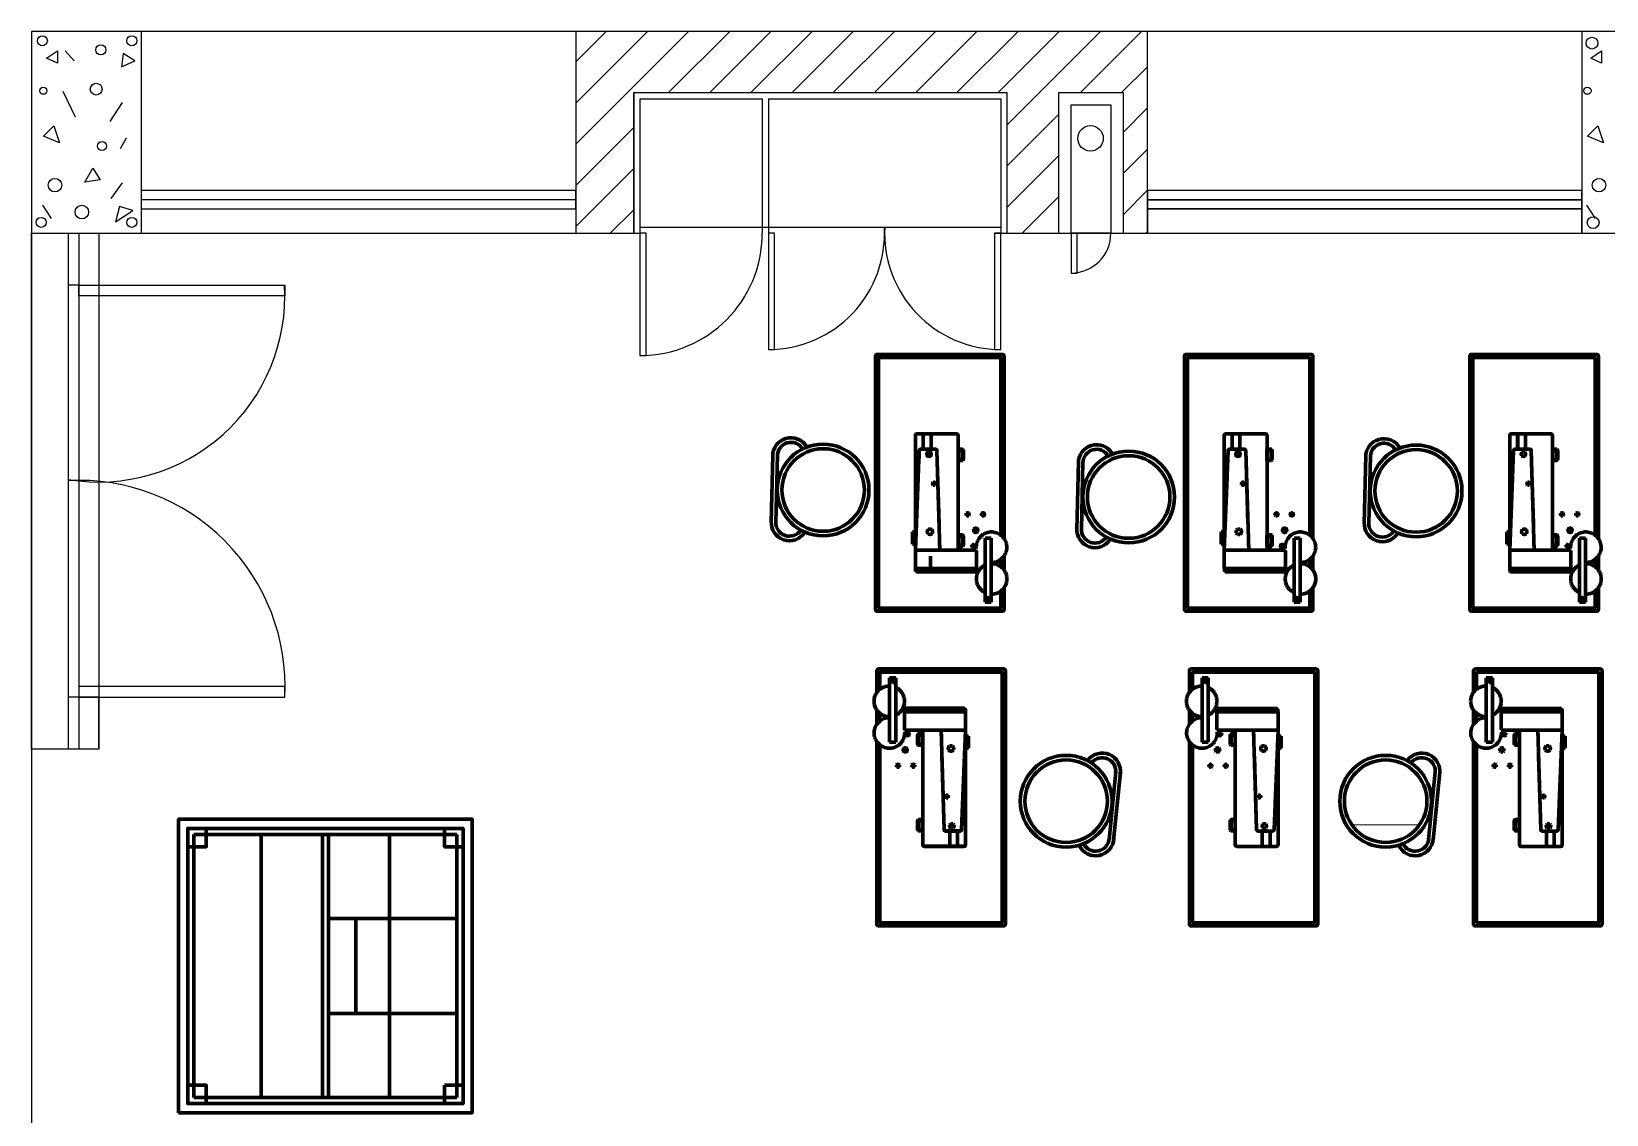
# Model space of a CAD drawing. Header units: inches. Extents: x 548 to 1330, y 676 to 1006.
# Drawn here: x 548.2 to 805.8, y 828.8 to 1005.9 of the extents above; entities that cross this region are included whole.
import ezdxf

# ---------------------------------------------------------------- set-up
doc = ezdxf.new("R2010")
doc.units = ezdxf.units.IN
doc.linetypes.add('ACAD_ISO02W100', pattern=[15, 12, -3])
doc.linetypes.add('DASHED2', pattern=[0.375, 0.25, -0.125])
for name, color, linetype in [('chair', 10, 'Continuous'), ('front table', 41, 'Continuous'), ('machines', 21, 'Continuous'), ('main wall', 40, 'Continuous'), ('window', 99, 'Continuous')]:
    doc.layers.add(name, color=color, linetype=linetype)

# ---------------------------------------------------------------- blocks, each defined once
blk = doc.blocks.new('pattern table')
at = {"layer": 'front table', "linetype": 'DASHED2', "lineweight": 100}
for p, q in [((45.5, -2.5), (2.5, -2.5)), ((2.5, -2.5), (2.5, -45.5)), ((13.5, -2.5), (13.5, -45.5)), ((23.5, -2.5), (23.5, -45.5)), ((24.5, -2.5), (24.5, -45.5)), ((34.5, -45.5), (34.5, -2.5)), ((45.5, -45.5), (45.5, -2.5)), ((45.5, -16.25), (24.5, -16.25)), ((29, -16.25), (29, -31.75)), ((45.5, -31.75), (24.5, -31.75)), ((2.5, -45.5), (45.5, -45.5))]:
    blk.add_line(p, q, dxfattribs=at)
at = {"layer": 'front table', "linetype": 'ACAD_ISO02W100', "lineweight": 100}
blk.add_lwpolyline([(0, -48), (48, -48), (48, 0), (0, 0)], close=True, dxfattribs=at)
at = {"layer": 'front table', "linetype": 'DASHED2', "lineweight": 100}
for points in [[(1.5, -46.5), (46.5, -46.5), (46.5, -1.5), (1.5, -1.5)], [(1.5, -1.5), (4.5, -1.5), (4.5, -4.5), (1.5, -4.5)], [(43.5, -1.5), (46.5, -1.5), (46.5, -4.5), (43.5, -4.5)], [(1.5, -43.5), (4.5, -43.5), (4.5, -46.5), (1.5, -46.5)], [(43.5, -43.5), (46.5, -43.5), (46.5, -46.5), (43.5, -46.5)]]:
    blk.add_lwpolyline(points, close=True, dxfattribs=at)
blk = doc.blocks.new('snls')
at = {"layer": 'machines', "linetype": 'ACAD_ISO02W100', "lineweight": 100}
for p, q in [((6.57, 29.7), (6.57, 31.08)), ((6.82, 31.33), (7.44, 31.33)), ((7.02, 31.13), (7.44, 31.13)), ((7.44, 31.33), (7.44, 29.45)), ((6.77, 29.9), (6.77, 30.88)), ((7.44, 29.45), (6.82, 29.45)), ((7.44, 29.65), (7.02, 29.65)), ((6.57, 15.68), (6.57, 17.06)), ((6.77, 15.88), (6.77, 16.86)), ((6.82, 17.31), (7.44, 17.31)), ((7.02, 17.11), (7.44, 17.11)), ((7.44, 15.63), (7.02, 15.63)), ((7.44, 17.31), (7.44, 15.43)), ((14.03, 16.57), (13.81, 16.57)), ((13.81, 16.32), (14.03, 16.35)), ((14.03, 16.57), (14.03, 16.35)), ((7.44, 15.43), (6.82, 15.43)), ((11.85, 12.92), (11.85, 15.43)), ((13.13, 12.93), (13.13, 15.43))]:
    blk.add_line(p, q, dxfattribs=at)
for points in [[(-0.07, 30.03), (-0.07, 0.18, 0.414214), (0.18, -0.07), (20.68, -0.07, 0.414214), (20.93, 0.18), (20.93, 41.68, 0.414214), (20.68, 41.93), (0.18, 41.93, 0.414214), (-0.07, 41.68), (-0.07, 38.12)], [(0.43, 29.5), (0.43, 0.68, 0.414214), (0.68, 0.43), (20.18, 0.43, 0.414214), (20.43, 0.68), (20.43, 41.18, 0.414214), (20.18, 41.43), (0.68, 41.43, 0.414214), (0.43, 41.18), (0.43, 38.63)]]:
    blk.add_lwpolyline(points, format="xyb", dxfattribs=at)
for points in [[(3.01, 40.47), (3.01, 29.97), (2.01, 29.97), (2.01, 40.47)], [(3.01, 40.47), (3.01, 29.97), (2.01, 29.97), (2.01, 40.47)], [(14.43, 28.97), (14.43, 30.96), (14.91, 30.96), (14.91, 28.97)], [(14.43, 29.6), (14.43, 30.81), (14.88, 30.81), (14.88, 29.6)]]:
    blk.add_lwpolyline(points, close=True, dxfattribs=at)
for points in [[(-0.07, 35.17), (-0.07, 32.91)], [(0.43, 34.66), (0.43, 33.43)]]:
    blk.add_lwpolyline(points, dxfattribs=at)
for points in [[(4.43, 34.93), (4.43, 35.24, -0.414214), (4.68, 35.49), (14.15, 35.49, -0.414214), (14.4, 35.24), (14.4, 34.93)], [(14.43, 31.93), (14.43, 34.93), (4.43, 34.93), (4.43, 32.18, 0.414214), (4.68, 31.93)], [(14.43, 31.93), (14.43, 13.18, -0.414214), (14.18, 12.93), (7.68, 12.93, -0.414214), (7.43, 13.18), (7.43, 31.93)], [(14.43, 31.93), (13.78, 15.67, -0.402601), (13.53, 15.43), (11.17, 15.43, -0.405445), (10.92, 15.67), (10.43, 31.93)]]:
    blk.add_lwpolyline(points, format="xyb", close=True, dxfattribs=at)
for centre, radius in [((2.59, 39.97), 0.264), ((2.59, 39.97), 0.264), ((4.96, 31.27), 0.248), ((4.55, 28.7), 0.343), ((12.04, 28.93), 0.444), ((3.37, 26.09), 0.248), ((5.88, 26.09), 0.248), ((11.37, 21.07), 0.236), ((12.18, 16.24), 0.365)]:
    blk.add_circle(centre, radius, dxfattribs=at)
for centre, radius, start, end in [((1.95, 36.64), 2.5, 88.5457, 271.4543), ((1.95, 36.64), 2.5, 295.1747, 64.8253), ((1.97, 31.47), 2.5, 89.1324, 65.4718), ((6.82, 31.08), 0.25, 90, 180), ((7.02, 30.88), 0.25, 90, 180), ((6.82, 29.7), 0.25, 180, 270), ((7.02, 29.9), 0.25, 180, 270), ((6.82, 17.06), 0.25, 90, 180), ((6.82, 15.68), 0.25, 180, 270), ((7.02, 16.86), 0.25, 90, 180), ((7.02, 15.88), 0.25, 180, 270)]:
    blk.add_arc(centre, radius, start, end, dxfattribs=at)

msp = doc.modelspace()

# ---------------------------------------------------------------- hatches: boundary and pattern name
h = msp.add_hatch()
h.set_pattern_fill('ANSI31', color=256, scale=1.5)
h.paths.add_polyline_path([(730.74, 1005.91), (637.24, 1005.91), (637.24, 972.91), (646.74, 972.91), (646.74, 995.91), (707.74, 995.91), (707.74, 972.91), (716.24, 972.91), (716.24, 995.91), (726.74, 995.91), (726.74, 972.91), (730.74, 972.91)])
h.paths.add_polyline_path([(923.24, 995.91), (977.24, 995.91), (977.24, 972.91), (985.24, 972.91), (985.24, 1005.91), (902.74, 1005.91), (889.74, 1005.91), (889.74, 972.91), (923.24, 972.91)])
h.paths.add_polyline_path([(1237.74, 1005.91), (1144.24, 1005.91), (1144.24, 972.91), (1148.74, 972.91), (1148.74, 995.91), (1156.74, 995.91), (1156.74, 972.91), (1165.74, 972.91), (1165.74, 995.91), (1226.74, 995.91), (1226.74, 972.91), (1237.74, 972.91)])

# ---------------------------------------------------------------- linework, layer by layer
for p, q in [((566.24, 972.91), (566.24, 1005.91)), ((550.71, 1001.56), (552.47, 1002.73)), ((552.47, 1002.73), (552.47, 1000.76)), ((553.72, 1002.74), (555.19, 1001.09)), ((563.2, 1002.29), (562.98, 1000.16)), ((565.11, 1001.11), (563.2, 1002.29)), ((803.21, 1001.56), (804.97, 1002.73)), ((804.97, 1002.73), (804.97, 1000.76)), ((552.47, 1000.76), (550.71, 1001.56)), ((562.98, 1000.16), (565.11, 1001.11)), ((804.97, 1000.76), (803.21, 1001.56)), ((553.35, 996.15), (555.37, 991.94)), ((563.06, 994.32), (561.05, 991.21)), ((646.74, 972.91), (646.74, 995.91)), ((646.74, 995.91), (707.74, 995.91)), ((646.74, 995.91), (646.74, 972.91)), ((647.74, 994.91), (647.74, 972.91)), ((647.74, 994.91), (667.74, 994.91)), ((667.74, 994.91), (667.74, 972.91)), ((668.74, 994.91), (668.74, 972.91)), ((668.74, 994.91), (706.74, 994.91)), ((706.74, 994.91), (706.74, 972.91)), ((707.74, 995.91), (707.74, 972.91)), ((716.24, 972.91), (716.24, 995.91)), ((716.24, 995.91), (726.74, 995.91)), ((726.74, 995.91), (726.74, 972.91)), ((718.24, 972.91), (718.24, 993.91)), ((718.24, 993.91), (724.74, 993.91)), ((724.74, 993.91), (724.74, 972.91)), ((550.19, 988.82), (551.88, 990.5)), ((551.88, 990.5), (552.8, 987.73)), ((802.69, 988.82), (804.38, 990.5)), ((804.38, 990.5), (805.3, 987.73)), ((552.8, 987.73), (550.19, 988.82)), ((563.72, 988.48), (562.76, 986.71)), ((805.3, 987.73), (802.69, 988.82)), ((556.95, 981.27), (558.27, 983.55)), ((559.45, 981.64), (556.95, 981.27)), ((558.27, 983.55), (559.45, 981.64)), ((563.06, 981.14), (561.23, 978.58)), ((637.24, 976.91), (637.24, 979.91)), ((550.03, 977.53), (551.43, 975.32)), ((562.61, 977.31), (561.95, 974.81)), ((561.95, 974.81), (564.82, 976.64)), ((564.82, 976.64), (562.61, 977.31)), ((566.24, 972.91), (566.24, 976.91)), ((802.53, 977.53), (803.93, 975.32)), ((647.74, 973.91), (668.74, 973.91)), ((548.24, 972.91), (566.24, 972.91)), ((548.24, 888.54), (548.24, 972.91)), ((548.24, 972.91), (559.24, 972.91)), ((554.24, 972.91), (554.24, 888.54)), ((555.99, 972.91), (555.99, 888.54)), ((555.99, 972.91), (555.99, 964.41)), ((559.24, 972.91), (559.24, 888.54)), ((566.24, 972.91), (647.74, 972.91)), ((637.24, 972.91), (646.74, 972.91)), ((707.74, 972.91), (716.24, 972.91)), ((555.99, 964.41), (554.24, 964.41)), ((555.99, 964.41), (559.24, 964.41)), ((559.24, 964.41), (559.24, 888.54)), ((559.24, 964.41), (559.24, 930.73)), ((555.99, 897.04), (554.24, 897.04)), ((559.24, 897.04), (555.99, 897.04)), ((559.24, 888.54), (559.24, 897.04)), ((559.24, 888.54), (548.24, 888.54)), ((559.24, 888.54), (555.99, 888.54))]:
    msp.add_line(p, q)
at = {"lineweight": 0}
for p, q in [((730.74, 1005.91), (637.24, 1005.91)), ((637.24, 1005.91), (637.24, 972.91)), ((730.74, 972.91), (730.74, 1005.91)), ((726.74, 972.91), (730.74, 972.91))]:
    msp.add_line(p, q, dxfattribs=at)
at = {"color": 7, "lineweight": 0}
for p, q in [((646.74, 972.91), (646.74, 995.91)), ((646.74, 995.91), (707.74, 995.91)), ((707.74, 995.91), (707.74, 972.91)), ((716.24, 972.91), (716.24, 995.91)), ((716.24, 995.91), (726.74, 995.91)), ((726.74, 995.91), (726.74, 972.91)), ((637.24, 972.91), (646.74, 972.91)), ((707.74, 972.91), (716.24, 972.91))]:
    msp.add_line(p, q, dxfattribs=at)
at = {"color": 11, "lineweight": 0}
msp.add_line((764.13, 876.2), (775.23, 876.2), dxfattribs=at)
for points in [[(705.74, 972.91), (730.74, 972.91), (730.74, 1005.91), (637.24, 1005.91), (637.24, 972.91)], [(668.74, 973.91), (706.74, 973.91)]]:
    msp.add_lwpolyline(points)
for points in [[(801.74, 972.91), (818.74, 972.91), (818.74, 1005.91), (801.74, 1005.91)], [(730.74, 972.91), (801.74, 972.91), (801.74, 976.91), (730.74, 976.91)], [(647.74, 972.91), (647.74, 952.91), (648.74, 952.91), (648.74, 972.91)], [(668.74, 972.91), (668.74, 953.91), (669.74, 953.91), (669.74, 972.91)], [(706.74, 953.91), (706.74, 972.91), (705.74, 972.91), (705.74, 953.91)], [(718.24, 972.91), (724.74, 972.91), (724.74, 972.91), (718.24, 972.91)], [(718.24, 972.91), (718.24, 966.41), (719.24, 966.41), (719.24, 972.91)], [(555.99, 962.66), (555.99, 964.41), (589.67, 964.41), (589.67, 962.66)], [(555.99, 898.79), (555.99, 897.04), (589.68, 897.04), (589.68, 898.79)]]:
    msp.add_lwpolyline(points, close=True)
for centre, radius in [((550.01, 1004.4), 0.819), ((564.64, 1004.4), 0.819), ((803.42, 1004.01), 0.964), ((559.58, 1002.92), 0.819), ((550.17, 996.23), 0.59), ((558.82, 996.49), 0.964), ((802.67, 996.23), 0.59), ((721.42, 988.44), 2.08), ((559.77, 987.18), 0.732), ((552.07, 980.78), 1.11), ((804.57, 980.78), 1.11), ((556.47, 976.38), 1.11), ((549.82, 974.7), 0.819), ((564.64, 974.7), 0.819), ((803.61, 974.66), 0.964)]:
    msp.add_circle(centre, radius)
for centre, radius, start, end in [((668.74, 972.91), 19, 270, 3.017), ((706.74, 972.91), 19, 176.983, 270), ((647.74, 972.91), 20, 270, 0), ((718.24, 972.91), 6.5, 270, 0), ((559.24, 962.66), 30.43, 260.5429, 3.2968), ((555.99, 898.79), 33.72, 357.0254, 92.9746)]:
    msp.add_arc(centre, radius, start, end)
at = {"color": 10, "lineweight": 0}
for centre, start, end in [((677.69, 930.93), 0, 180), ((774.66, 930.78), 0, 180), ((727.66, 929.79), 0, 180), ((677.69, 930.93), 180, 0), ((727.66, 929.79), 180, 0), ((774.66, 930.78), 180, 0), ((717.43, 880.04), 0, 180), ((769.68, 880.04), 0, 180), ((717.43, 880.04), 180, 0), ((769.68, 880.04), 180, 214.7102), ((769.68, 880.04), 325.2898, 0)]:
    msp.add_arc(centre, 6.75, start, end, dxfattribs=at)
at = {"layer": 'chair', "lineweight": 100}
for p, q in [((669.21, 925.54), (669.47, 936.7)), ((669.96, 925.54), (670.22, 936.67)), ((719.18, 924.41), (719.43, 935.57)), ((719.93, 924.41), (720.18, 935.53)), ((766.18, 925.39), (766.44, 936.55)), ((766.93, 925.39), (767.18, 936.52)), ((725.55, 884.82), (724.44, 873.75)), ((726.3, 884.77), (725.19, 873.66)), ((777.8, 884.82), (776.7, 873.75)), ((778.55, 884.77), (777.44, 873.66))]:
    msp.add_line(p, q, dxfattribs=at)
for centre, radius in [((677.69, 930.93), 7.5), ((677.69, 930.93), 6.75), ((774.66, 930.78), 7.5), ((774.66, 930.78), 6.75), ((727.66, 929.79), 7.5), ((727.66, 929.79), 6.75), ((717.43, 880.04), 7.5), ((717.43, 880.04), 6.75), ((769.68, 880.04), 7.5), ((769.68, 880.04), 6.75)]:
    msp.add_circle(centre, radius, dxfattribs=at)
for centre, radius, start, end in [((672.43, 936.51), 2.97, 30.6651, 181.4564), ((672.43, 936.51), 2.22, 30.6651, 181.4564), ((722.4, 935.37), 2.97, 30.6651, 181.4564), ((722.4, 935.37), 2.22, 30.6651, 181.4564), ((769.4, 936.36), 2.97, 30.6651, 181.4564), ((769.4, 936.36), 2.22, 30.6651, 181.4564), ((672.18, 925.6), 2.97, 175.9103, 326.7016), ((672.18, 925.6), 2.22, 175.9103, 326.7016), ((722.15, 924.46), 2.97, 175.9103, 326.7016), ((769.15, 925.45), 2.97, 175.9103, 326.7016), ((769.15, 925.45), 2.22, 175.9103, 326.7016), ((722.15, 924.46), 2.22, 175.9103, 326.7016), ((723.33, 884.94), 2.97, 351.5308, 142.3221), ((723.33, 884.94), 2.22, 351.5308, 142.3221), ((775.58, 884.94), 2.97, 351.5308, 142.3221), ((775.58, 884.94), 2.22, 351.5308, 142.3221), ((722.25, 874.08), 2.97, 206.2857, 357.077), ((722.25, 874.08), 2.22, 206.2857, 357.077), ((774.5, 874.08), 2.97, 206.2857, 357.077), ((774.5, 874.08), 2.22, 206.2857, 357.077)]:
    msp.add_arc(centre, radius, start, end, dxfattribs=at)
at = {"layer": 'front table', "lineweight": 100}
for p, q in [((617.8, 874.59), (574.8, 874.59)), ((574.8, 874.59), (574.8, 831.59)), ((585.8, 874.59), (585.8, 831.59)), ((595.8, 874.59), (595.8, 831.59)), ((596.8, 874.59), (596.8, 831.59)), ((606.8, 831.59), (606.8, 874.59)), ((617.8, 831.59), (617.8, 874.59)), ((617.8, 860.84), (596.8, 860.84)), ((601.3, 860.84), (601.3, 845.34)), ((617.8, 845.34), (596.8, 845.34)), ((574.8, 831.59), (617.8, 831.59))]:
    msp.add_line(p, q, dxfattribs=at)
at = {"layer": 'front table', "linetype": 'DASHED2', "lineweight": 100}
for p, q in [((617.8, 874.59), (574.8, 874.59)), ((574.8, 874.59), (574.8, 831.59)), ((585.8, 874.59), (585.8, 831.59)), ((595.8, 874.59), (595.8, 831.59)), ((596.8, 874.59), (596.8, 831.59)), ((606.8, 831.59), (606.8, 874.59)), ((617.8, 831.59), (617.8, 874.59)), ((617.8, 860.84), (596.8, 860.84)), ((601.3, 860.84), (601.3, 845.34)), ((617.8, 845.34), (596.8, 845.34)), ((574.8, 831.59), (617.8, 831.59))]:
    msp.add_line(p, q, dxfattribs=at)
at = {"layer": 'front table', "lineweight": 100}
for points in [[(572.3, 829.09), (620.3, 829.09), (620.3, 877.09), (572.3, 877.09)], [(573.8, 830.59), (618.8, 830.59), (618.8, 875.59), (573.8, 875.59)], [(573.8, 875.59), (576.8, 875.59), (576.8, 872.59), (573.8, 872.59)], [(615.8, 875.59), (618.8, 875.59), (618.8, 872.59), (615.8, 872.59)], [(573.8, 833.59), (576.8, 833.59), (576.8, 830.59), (573.8, 830.59)], [(615.8, 833.59), (618.8, 833.59), (618.8, 830.59), (615.8, 830.59)]]:
    msp.add_lwpolyline(points, close=True, dxfattribs=at)
at = {"layer": 'front table', "linetype": 'ACAD_ISO02W100', "lineweight": 100}
msp.add_lwpolyline([(572.3, 829.09), (620.3, 829.09), (620.3, 877.09), (572.3, 877.09)], close=True, dxfattribs=at)
at = {"layer": 'front table', "linetype": 'DASHED2', "lineweight": 100}
for points in [[(573.8, 830.59), (618.8, 830.59), (618.8, 875.59), (573.8, 875.59)], [(573.8, 875.59), (576.8, 875.59), (576.8, 872.59), (573.8, 872.59)], [(615.8, 875.59), (618.8, 875.59), (618.8, 872.59), (615.8, 872.59)], [(573.8, 833.59), (576.8, 833.59), (576.8, 830.59), (573.8, 830.59)], [(615.8, 833.59), (618.8, 833.59), (618.8, 830.59), (615.8, 830.59)]]:
    msp.add_lwpolyline(points, close=True, dxfattribs=at)
at = {"layer": 'machines', "linetype": 'ACAD_ISO02W100', "lineweight": 100}
for p, q in [((694.07, 940.11), (694.07, 937.61)), ((695.35, 940.12), (695.35, 937.61)), ((744.58, 940.11), (744.58, 937.61)), ((745.86, 940.12), (745.86, 937.61)), ((791.27, 940.11), (791.27, 937.61)), ((792.54, 940.12), (792.54, 937.61)), ((699.76, 937.61), (700.38, 937.61)), ((699.76, 935.73), (699.76, 937.61)), ((750.27, 937.61), (750.89, 937.61)), ((750.27, 935.73), (750.27, 937.61)), ((796.95, 937.61), (797.57, 937.61)), ((796.95, 935.73), (796.95, 937.61)), ((693.39, 936.73), (693.17, 936.69)), ((693.17, 936.47), (693.17, 936.69)), ((693.17, 936.47), (693.39, 936.47)), ((699.76, 937.41), (700.18, 937.41)), ((700.18, 935.93), (699.76, 935.93)), ((700.38, 935.73), (699.76, 935.73)), ((700.43, 937.16), (700.43, 936.18)), ((700.63, 937.36), (700.63, 935.98)), ((743.9, 936.73), (743.68, 936.69)), ((743.68, 936.47), (743.68, 936.69)), ((743.68, 936.47), (743.9, 936.47)), ((750.27, 937.41), (750.69, 937.41)), ((750.69, 935.93), (750.27, 935.93)), ((750.89, 935.73), (750.27, 935.73)), ((750.94, 937.16), (750.94, 936.18)), ((751.14, 937.36), (751.14, 935.98)), ((790.58, 936.73), (790.36, 936.69)), ((790.36, 936.47), (790.36, 936.69)), ((790.36, 936.47), (790.58, 936.47)), ((796.95, 937.41), (797.37, 937.41)), ((797.37, 935.93), (796.95, 935.93)), ((797.57, 935.73), (796.95, 935.73)), ((797.62, 937.16), (797.62, 936.18)), ((797.82, 937.36), (797.82, 935.98)), ((699.76, 923.6), (700.38, 923.6)), ((699.76, 921.71), (699.76, 923.6)), ((699.76, 923.4), (700.18, 923.4)), ((700.43, 923.15), (700.43, 922.16)), ((700.63, 923.35), (700.63, 921.96)), ((750.27, 923.6), (750.89, 923.6)), ((750.27, 921.71), (750.27, 923.6)), ((750.27, 923.4), (750.69, 923.4)), ((750.94, 923.15), (750.94, 922.16)), ((751.14, 923.35), (751.14, 921.96)), ((796.95, 923.6), (797.57, 923.6)), ((796.95, 921.71), (796.95, 923.6)), ((796.95, 923.4), (797.37, 923.4)), ((797.62, 923.15), (797.62, 922.16)), ((797.82, 923.35), (797.82, 921.96)), ((700.18, 921.91), (699.76, 921.91)), ((700.38, 921.71), (699.76, 921.71)), ((750.69, 921.91), (750.27, 921.91)), ((750.89, 921.71), (750.27, 921.71)), ((797.37, 921.91), (796.95, 921.91)), ((797.57, 921.71), (796.95, 921.71)), ((693.13, 889.43), (693.13, 890.81)), ((693.33, 889.63), (693.33, 890.61)), ((693.38, 891.06), (694, 891.06)), ((694, 889.18), (693.38, 889.18)), ((693.58, 890.86), (694, 890.86)), ((694, 889.38), (693.58, 889.38)), ((694, 891.06), (694, 889.18)), ((744.23, 889.43), (744.23, 890.81)), ((744.43, 889.63), (744.43, 890.61)), ((744.48, 891.06), (745.09, 891.06)), ((745.09, 889.18), (744.48, 889.18)), ((744.68, 890.86), (745.09, 890.86)), ((745.09, 889.38), (744.68, 889.38)), ((745.09, 891.06), (745.09, 889.18)), ((790.7, 889.43), (790.7, 890.81)), ((790.9, 889.63), (790.9, 890.61)), ((790.95, 891.06), (791.57, 891.06)), ((791.57, 889.18), (790.95, 889.18)), ((791.15, 890.86), (791.57, 890.86)), ((791.57, 889.38), (791.15, 889.38)), ((791.57, 891.06), (791.57, 889.18)), ((693.13, 875.42), (693.13, 876.8)), ((693.33, 875.62), (693.33, 876.6)), ((693.38, 877.05), (694, 877.05)), ((693.58, 876.85), (694, 876.85)), ((694, 877.05), (694, 875.17)), ((700.59, 876.31), (700.37, 876.31)), ((700.37, 876.05), (700.59, 876.08)), ((700.59, 876.31), (700.59, 876.08)), ((744.23, 875.42), (744.23, 876.8)), ((744.43, 875.62), (744.43, 876.6)), ((744.48, 877.05), (745.09, 877.05)), ((744.68, 876.85), (745.09, 876.85)), ((745.09, 877.05), (745.09, 875.17)), ((751.68, 876.31), (751.46, 876.31)), ((751.46, 876.05), (751.68, 876.08)), ((751.68, 876.31), (751.68, 876.08)), ((790.7, 875.42), (790.7, 876.8)), ((790.9, 875.62), (790.9, 876.6)), ((790.95, 877.05), (791.57, 877.05)), ((791.15, 876.85), (791.57, 876.85)), ((791.57, 877.05), (791.57, 875.17)), ((798.16, 876.31), (797.94, 876.31)), ((797.94, 876.05), (798.16, 876.08)), ((798.16, 876.31), (798.16, 876.08)), ((694, 875.17), (693.38, 875.17)), ((694, 875.37), (693.58, 875.37)), ((698.4, 872.65), (698.4, 875.16)), ((699.68, 872.66), (699.68, 875.16)), ((745.09, 875.17), (744.48, 875.17)), ((745.09, 875.37), (744.68, 875.37)), ((749.5, 872.65), (749.5, 875.16)), ((750.78, 872.66), (750.78, 875.16)), ((791.57, 875.17), (790.95, 875.17)), ((791.57, 875.37), (791.15, 875.37)), ((795.98, 872.65), (795.98, 875.16)), ((797.25, 872.66), (797.25, 875.16))]:
    msp.add_line(p, q, dxfattribs=at)
at = {"layer": 'machines', "lineweight": 100}
for p, q in [((758.33, 901.66), (737.83, 901.66)), ((804.81, 901.66), (784.31, 901.66)), ((737.58, 901.41), (737.58, 897.85)), ((758.58, 859.91), (758.58, 901.41)), ((784.06, 901.41), (784.06, 897.85)), ((784.56, 900.91), (784.56, 898.36)), ((804.31, 901.16), (784.81, 901.16)), ((804.56, 860.41), (804.56, 900.91)), ((805.06, 859.91), (805.06, 901.41)), ((737.58, 889.77), (737.58, 859.91)), ((784.06, 889.77), (784.06, 859.91)), ((784.56, 889.24), (784.56, 860.41)), ((737.83, 859.66), (758.33, 859.66)), ((784.31, 859.66), (804.81, 859.66)), ((784.81, 860.16), (804.31, 860.16))]:
    msp.add_line(p, q, dxfattribs=at)
for points in [[(707.27, 923.01), (707.27, 952.86, 0.414214), (707.02, 953.11), (686.52, 953.11, 0.414214), (686.27, 952.86), (686.27, 911.36, 0.414214), (686.52, 911.11), (707.02, 911.11, 0.414214), (707.27, 911.36), (707.27, 914.92)], [(757.78, 923.01), (757.78, 952.86, 0.414214), (757.53, 953.11), (737.03, 953.11, 0.414214), (736.78, 952.86), (736.78, 911.36, 0.414214), (737.03, 911.11), (757.53, 911.11, 0.414214), (757.78, 911.36), (757.78, 914.92)], [(804.46, 923.01), (804.46, 952.86, 0.414214), (804.21, 953.11), (783.71, 953.11, 0.414214), (783.46, 952.86), (783.46, 911.36, 0.414214), (783.71, 911.11), (804.21, 911.11, 0.414214), (804.46, 911.36), (804.46, 914.92)], [(706.77, 923.54), (706.77, 952.36, 0.414214), (706.52, 952.61), (687.02, 952.61, 0.414214), (686.77, 952.36), (686.77, 911.86, 0.414214), (687.02, 911.61), (706.52, 911.61, 0.414214), (706.77, 911.86), (706.77, 914.41)], [(757.28, 923.54), (757.28, 952.36, 0.414214), (757.03, 952.61), (737.53, 952.61, 0.414214), (737.28, 952.36), (737.28, 911.86, 0.414214), (737.53, 911.61), (757.03, 911.61, 0.414214), (757.28, 911.86), (757.28, 914.41)], [(803.96, 923.54), (803.96, 952.36, 0.414214), (803.71, 952.61), (784.21, 952.61, 0.414214), (783.96, 952.36), (783.96, 911.86, 0.414214), (784.21, 911.61), (803.71, 911.61, 0.414214), (803.96, 911.86), (803.96, 914.41)], [(686.49, 889.77), (686.49, 859.91, 0.414214), (686.74, 859.66), (707.24, 859.66, 0.414214), (707.49, 859.91), (707.49, 901.41, 0.414214), (707.24, 901.66), (686.74, 901.66, 0.414214), (686.49, 901.41), (686.49, 897.85)], [(686.99, 889.24), (686.99, 860.41, 0.414214), (687.24, 860.16), (706.74, 860.16, 0.414214), (706.99, 860.41), (706.99, 900.91, 0.414214), (706.74, 901.16), (687.24, 901.16, 0.414214), (686.99, 900.91), (686.99, 898.36)], [(738.08, 889.24), (738.08, 860.41, 0.414214), (738.33, 860.16), (757.83, 860.16, 0.414214), (758.08, 860.41), (758.08, 900.91, 0.414214), (757.83, 901.16), (738.33, 901.16, 0.414214), (738.08, 900.91), (738.08, 898.36)]]:
    msp.add_lwpolyline(points, format="xyb", dxfattribs=at)
at = {"layer": 'machines', "linetype": 'ACAD_ISO02W100', "lineweight": 100}
for points in [[(707.27, 923.01), (707.27, 952.86, 0.414214), (707.02, 953.11), (686.52, 953.11, 0.414214), (686.27, 952.86), (686.27, 911.36, 0.414214), (686.52, 911.11), (707.02, 911.11, 0.414214), (707.27, 911.36), (707.27, 914.92)], [(757.78, 923.01), (757.78, 952.86, 0.414214), (757.53, 953.11), (737.03, 953.11, 0.414214), (736.78, 952.86), (736.78, 911.36, 0.414214), (737.03, 911.11), (757.53, 911.11, 0.414214), (757.78, 911.36), (757.78, 914.92)], [(804.46, 923.01), (804.46, 952.86, 0.414214), (804.21, 953.11), (783.71, 953.11, 0.414214), (783.46, 952.86), (783.46, 911.36, 0.414214), (783.71, 911.11), (804.21, 911.11, 0.414214), (804.46, 911.36), (804.46, 914.92)], [(706.77, 923.54), (706.77, 952.36, 0.414214), (706.52, 952.61), (687.02, 952.61, 0.414214), (686.77, 952.36), (686.77, 911.86, 0.414214), (687.02, 911.61), (706.52, 911.61, 0.414214), (706.77, 911.86), (706.77, 914.41)], [(757.28, 923.54), (757.28, 952.36, 0.414214), (757.03, 952.61), (737.53, 952.61, 0.414214), (737.28, 952.36), (737.28, 911.86, 0.414214), (737.53, 911.61), (757.03, 911.61, 0.414214), (757.28, 911.86), (757.28, 914.41)], [(803.96, 923.54), (803.96, 952.36, 0.414214), (803.71, 952.61), (784.21, 952.61, 0.414214), (783.96, 952.36), (783.96, 911.86, 0.414214), (784.21, 911.61), (803.71, 911.61, 0.414214), (803.96, 911.86), (803.96, 914.41)], [(686.49, 889.77), (686.49, 859.91, 0.414214), (686.74, 859.66), (707.24, 859.66, 0.414214), (707.49, 859.91), (707.49, 901.41, 0.414214), (707.24, 901.66), (686.74, 901.66, 0.414214), (686.49, 901.41), (686.49, 897.85)], [(737.58, 889.77), (737.58, 859.91, 0.414214), (737.83, 859.66), (758.33, 859.66, 0.414214), (758.58, 859.91), (758.58, 901.41, 0.414214), (758.33, 901.66), (737.83, 901.66, 0.414214), (737.58, 901.41), (737.58, 897.85)], [(784.06, 889.77), (784.06, 859.91, 0.414214), (784.31, 859.66), (804.81, 859.66, 0.414214), (805.06, 859.91), (805.06, 901.41, 0.414214), (804.81, 901.66), (784.31, 901.66, 0.414214), (784.06, 901.41), (784.06, 897.85)], [(686.99, 889.24), (686.99, 860.41, 0.414214), (687.24, 860.16), (706.74, 860.16, 0.414214), (706.99, 860.41), (706.99, 900.91, 0.414214), (706.74, 901.16), (687.24, 901.16, 0.414214), (686.99, 900.91), (686.99, 898.36)], [(738.08, 889.24), (738.08, 860.41, 0.414214), (738.33, 860.16), (757.83, 860.16, 0.414214), (758.08, 860.41), (758.08, 900.91, 0.414214), (757.83, 901.16), (738.33, 901.16, 0.414214), (738.08, 900.91), (738.08, 898.36)], [(784.56, 889.24), (784.56, 860.41, 0.414214), (784.81, 860.16), (804.31, 860.16, 0.414214), (804.56, 860.41), (804.56, 900.91, 0.414214), (804.31, 901.16), (784.81, 901.16, 0.414214), (784.56, 900.91), (784.56, 898.36)]]:
    msp.add_lwpolyline(points, format="xyb", dxfattribs=at)
at = {"layer": 'machines', "lineweight": 100}
for points in [[(692.77, 921.11), (692.77, 939.86, -0.414214), (693.02, 940.11), (699.52, 940.11, -0.414214), (699.77, 939.86), (699.77, 921.11)], [(743.28, 921.11), (743.28, 939.86, -0.414214), (743.53, 940.11), (750.03, 940.11, -0.414214), (750.28, 939.86), (750.28, 921.11)], [(789.96, 921.11), (789.96, 939.86, -0.414214), (790.21, 940.11), (796.71, 940.11, -0.414214), (796.96, 939.86), (796.96, 921.11)], [(692.77, 921.11), (693.42, 937.37, -0.402601), (693.67, 937.61), (696.03, 937.61, -0.405445), (696.28, 937.37), (696.77, 921.11)], [(743.28, 921.11), (743.93, 937.37, -0.402601), (744.18, 937.61), (746.54, 937.61, -0.405445), (746.79, 937.37), (747.28, 921.11)], [(789.96, 921.11), (790.61, 937.37, -0.402601), (790.86, 937.61), (793.23, 937.61, -0.405445), (793.48, 937.37), (793.96, 921.11)], [(700.99, 891.66), (700.99, 872.91, -0.414214), (700.74, 872.66), (694.24, 872.66, -0.414214), (693.99, 872.91), (693.99, 891.66)], [(700.99, 891.66), (700.34, 875.4, -0.402601), (700.09, 875.16), (697.72, 875.16, -0.405445), (697.47, 875.4), (696.99, 891.66)], [(752.08, 891.66), (752.08, 872.91, -0.414214), (751.83, 872.66), (745.33, 872.66, -0.414214), (745.08, 872.91), (745.08, 891.66)], [(752.08, 891.66), (751.43, 875.4, -0.402601), (751.18, 875.16), (748.82, 875.16, -0.405445), (748.57, 875.4), (748.08, 891.66)], [(798.56, 891.66), (798.56, 872.91, -0.414214), (798.31, 872.66), (791.81, 872.66, -0.414214), (791.56, 872.91), (791.56, 891.66)], [(798.56, 891.66), (797.91, 875.4, -0.402601), (797.66, 875.16), (795.29, 875.16, -0.405445), (795.04, 875.4), (794.56, 891.66)]]:
    msp.add_lwpolyline(points, format="xyb", close=True, dxfattribs=at)
at = {"layer": 'machines', "linetype": 'ACAD_ISO02W100', "lineweight": 100}
for points in [[(692.77, 921.11), (692.77, 939.86, -0.414214), (693.02, 940.11), (699.52, 940.11, -0.414214), (699.77, 939.86), (699.77, 921.11)], [(743.28, 921.11), (743.28, 939.86, -0.414214), (743.53, 940.11), (750.03, 940.11, -0.414214), (750.28, 939.86), (750.28, 921.11)], [(789.96, 921.11), (789.96, 939.86, -0.414214), (790.21, 940.11), (796.71, 940.11, -0.414214), (796.96, 939.86), (796.96, 921.11)], [(692.77, 921.11), (693.42, 937.37, -0.402601), (693.67, 937.61), (696.03, 937.61, -0.405445), (696.28, 937.37), (696.77, 921.11)], [(743.28, 921.11), (743.93, 937.37, -0.402601), (744.18, 937.61), (746.54, 937.61, -0.405445), (746.79, 937.37), (747.28, 921.11)], [(789.96, 921.11), (790.61, 937.37, -0.402601), (790.86, 937.61), (793.23, 937.61, -0.405445), (793.48, 937.37), (793.96, 921.11)], [(692.77, 921.11), (692.77, 918.11), (702.77, 918.11), (702.77, 920.86, 0.414214), (702.52, 921.11)], [(743.28, 921.11), (743.28, 918.11), (753.28, 918.11), (753.28, 920.86, 0.414214), (753.03, 921.11)], [(789.96, 921.11), (789.96, 918.11), (799.96, 918.11), (799.96, 920.86, 0.414214), (799.71, 921.11)], [(702.77, 918.11), (702.77, 917.8, -0.414214), (702.52, 917.55), (693.05, 917.55, -0.414214), (692.8, 917.8), (692.8, 918.11)], [(753.28, 918.11), (753.28, 917.8, -0.414214), (753.03, 917.55), (743.56, 917.55, -0.414214), (743.31, 917.8), (743.31, 918.11)], [(799.96, 918.11), (799.96, 917.8, -0.414214), (799.71, 917.55), (790.24, 917.55, -0.414214), (789.99, 917.8), (789.99, 918.11)], [(690.99, 894.66), (690.99, 894.97, -0.414214), (691.24, 895.22), (700.71, 895.22, -0.414214), (700.96, 894.97), (700.96, 894.66)], [(700.99, 891.66), (700.99, 894.66), (690.99, 894.66), (690.99, 891.91, 0.414214), (691.24, 891.66)], [(742.08, 894.66), (742.08, 894.97, -0.414214), (742.33, 895.22), (751.8, 895.22, -0.414214), (752.05, 894.97), (752.05, 894.66)], [(752.08, 891.66), (752.08, 894.66), (742.08, 894.66), (742.08, 891.91, 0.414214), (742.33, 891.66)], [(788.56, 894.66), (788.56, 894.97, -0.414214), (788.81, 895.22), (798.28, 895.22, -0.414214), (798.53, 894.97), (798.53, 894.66)], [(798.56, 891.66), (798.56, 894.66), (788.56, 894.66), (788.56, 891.91, 0.414214), (788.81, 891.66)], [(700.99, 891.66), (700.99, 872.91, -0.414214), (700.74, 872.66), (694.24, 872.66, -0.414214), (693.99, 872.91), (693.99, 891.66)], [(700.99, 891.66), (700.34, 875.4, -0.402601), (700.09, 875.16), (697.72, 875.16, -0.405445), (697.47, 875.4), (696.99, 891.66)], [(752.08, 891.66), (752.08, 872.91, -0.414214), (751.83, 872.66), (745.33, 872.66, -0.414214), (745.08, 872.91), (745.08, 891.66)], [(752.08, 891.66), (751.43, 875.4, -0.402601), (751.18, 875.16), (748.82, 875.16, -0.405445), (748.57, 875.4), (748.08, 891.66)], [(798.56, 891.66), (798.56, 872.91, -0.414214), (798.31, 872.66), (791.81, 872.66, -0.414214), (791.56, 872.91), (791.56, 891.66)], [(798.56, 891.66), (797.91, 875.4, -0.402601), (797.66, 875.16), (795.29, 875.16, -0.405445), (795.04, 875.4), (794.56, 891.66)]]:
    msp.add_lwpolyline(points, format="xyb", close=True, dxfattribs=at)
for points in [[(692.77, 924.07), (692.77, 922.08), (692.29, 922.08), (692.29, 924.07)], [(692.77, 923.44), (692.77, 922.23), (692.32, 922.23), (692.32, 923.44)], [(704.19, 912.58), (704.19, 923.08), (705.19, 923.08), (705.19, 912.58)], [(704.19, 912.58), (704.19, 923.08), (705.19, 923.08), (705.19, 912.58)], [(743.27, 924.07), (743.27, 922.08), (742.79, 922.08), (742.79, 924.07)], [(743.27, 923.44), (743.27, 922.23), (742.83, 922.23), (742.83, 923.44)], [(754.7, 912.58), (754.7, 923.08), (755.7, 923.08), (755.7, 912.58)], [(754.7, 912.58), (754.7, 923.08), (755.7, 923.08), (755.7, 912.58)], [(789.96, 924.07), (789.96, 922.08), (789.48, 922.08), (789.48, 924.07)], [(789.96, 923.44), (789.96, 922.23), (789.52, 922.23), (789.52, 923.44)], [(801.38, 912.58), (801.38, 923.08), (802.38, 923.08), (802.38, 912.58)], [(801.38, 912.58), (801.38, 923.08), (802.38, 923.08), (802.38, 912.58)], [(689.57, 900.2), (689.57, 889.7), (688.57, 889.7), (688.57, 900.2)], [(689.57, 900.2), (689.57, 889.7), (688.57, 889.7), (688.57, 900.2)], [(740.66, 900.2), (740.66, 889.7), (739.66, 889.7), (739.66, 900.2)], [(740.66, 900.2), (740.66, 889.7), (739.66, 889.7), (739.66, 900.2)], [(787.14, 900.2), (787.14, 889.7), (786.14, 889.7), (786.14, 900.2)], [(787.14, 900.2), (787.14, 889.7), (786.14, 889.7), (786.14, 900.2)], [(700.99, 888.71), (700.99, 890.7), (701.47, 890.7), (701.47, 888.71)], [(700.99, 889.33), (700.99, 890.55), (701.43, 890.55), (701.43, 889.33)], [(752.09, 888.71), (752.09, 890.7), (752.57, 890.7), (752.57, 888.71)], [(752.09, 889.33), (752.09, 890.55), (752.53, 890.55), (752.53, 889.33)], [(798.56, 888.71), (798.56, 890.7), (799.04, 890.7), (799.04, 888.71)], [(798.56, 889.33), (798.56, 890.55), (799, 890.55), (799, 889.33)]]:
    msp.add_lwpolyline(points, close=True, dxfattribs=at)
at = {"layer": 'machines', "lineweight": 100}
msp.add_lwpolyline([(695.27, 917.87), (695.27, 920.13)], dxfattribs=at)
at = {"layer": 'machines', "linetype": 'ACAD_ISO02W100', "lineweight": 100}
for points in [[(706.77, 918.38), (706.77, 919.61)], [(707.27, 917.87), (707.27, 920.13)], [(757.28, 918.38), (757.28, 919.61)], [(757.78, 917.87), (757.78, 920.13)], [(803.96, 918.38), (803.96, 919.61)], [(804.46, 917.87), (804.46, 920.13)], [(686.49, 894.91), (686.49, 892.64)], [(686.99, 894.39), (686.99, 893.17)], [(737.58, 894.91), (737.58, 892.64)], [(738.08, 894.39), (738.08, 893.17)], [(784.06, 894.91), (784.06, 892.64)], [(784.56, 894.39), (784.56, 893.17)]]:
    msp.add_lwpolyline(points, dxfattribs=at)
for centre, radius in [((695.01, 936.8), 0.365), ((745.52, 936.8), 0.365), ((792.21, 936.8), 0.365), ((695.83, 931.97), 0.236), ((746.33, 931.97), 0.236), ((793.02, 931.97), 0.236), ((701.32, 926.95), 0.248), ((702.65, 924.35), 0.343), ((703.82, 926.95), 0.248), ((751.82, 926.95), 0.248), ((753.16, 924.35), 0.343), ((754.33, 926.95), 0.248), ((798.51, 926.95), 0.248), ((799.84, 924.35), 0.343), ((801.02, 926.95), 0.248), ((695.16, 924.11), 0.444), ((745.67, 924.11), 0.444), ((792.35, 924.11), 0.444), ((702.24, 921.78), 0.248), ((752.74, 921.78), 0.248), ((799.43, 921.78), 0.248), ((704.61, 913.07), 0.264), ((704.61, 913.07), 0.264), ((755.12, 913.07), 0.264), ((755.12, 913.07), 0.264), ((801.8, 913.07), 0.264), ((801.8, 913.07), 0.264), ((689.15, 899.71), 0.264), ((689.15, 899.71), 0.264), ((740.24, 899.71), 0.264), ((740.24, 899.71), 0.264), ((786.72, 899.71), 0.264), ((786.72, 899.71), 0.264), ((691.52, 891), 0.248), ((742.62, 891), 0.248), ((789.09, 891), 0.248), ((691.11, 888.43), 0.343), ((698.6, 888.67), 0.444), ((742.2, 888.43), 0.343), ((749.69, 888.67), 0.444), ((788.68, 888.43), 0.343), ((796.17, 888.67), 0.444), ((689.93, 885.83), 0.248), ((692.44, 885.83), 0.248), ((741.03, 885.83), 0.248), ((743.54, 885.83), 0.248), ((787.5, 885.83), 0.248), ((790.01, 885.83), 0.248), ((697.93, 880.81), 0.236), ((749.03, 880.81), 0.236), ((795.5, 880.81), 0.236), ((698.74, 875.98), 0.365), ((749.84, 875.98), 0.365), ((796.31, 875.98), 0.365)]:
    msp.add_circle(centre, radius, dxfattribs=at)
for centre, radius, start, end in [((700.38, 937.36), 0.25, 0, 90), ((750.89, 937.36), 0.25, 0, 90), ((797.57, 937.36), 0.25, 0, 90), ((700.18, 937.16), 0.25, 0, 90), ((700.18, 936.18), 0.25, 270, 0), ((700.38, 935.98), 0.25, 270, 0), ((750.69, 937.16), 0.25, 0, 90), ((750.69, 936.18), 0.25, 270, 0), ((750.89, 935.98), 0.25, 270, 0), ((797.37, 937.16), 0.25, 0, 90), ((797.37, 936.18), 0.25, 270, 0), ((797.57, 935.98), 0.25, 270, 0), ((700.18, 923.15), 0.25, 0, 90), ((700.18, 922.16), 0.25, 270, 0), ((700.38, 923.35), 0.25, 0, 90), ((705.23, 921.57), 2.5, 269.1324, 245.4718), ((750.69, 923.15), 0.25, 0, 90), ((750.69, 922.16), 0.25, 270, 0), ((750.89, 923.35), 0.25, 0, 90), ((755.74, 921.57), 2.5, 269.1324, 245.4718), ((797.37, 923.15), 0.25, 0, 90), ((797.37, 922.16), 0.25, 270, 0), ((797.57, 923.35), 0.25, 0, 90), ((802.42, 921.57), 2.5, 269.1324, 245.4718), ((700.38, 921.96), 0.25, 270, 0), ((750.89, 921.96), 0.25, 270, 0), ((797.57, 921.96), 0.25, 270, 0), ((705.25, 916.4), 2.5, 115.1747, 244.8253), ((705.25, 916.4), 2.5, 268.5457, 91.4543), ((755.76, 916.4), 2.5, 115.1747, 244.8253), ((755.76, 916.4), 2.5, 268.5457, 91.4543), ((802.44, 916.4), 2.5, 115.1747, 244.8253), ((802.44, 916.4), 2.5, 268.5457, 91.4543), ((688.51, 896.38), 2.5, 88.5457, 271.4543), ((688.51, 896.38), 2.5, 295.1747, 64.8253), ((739.6, 896.38), 2.5, 88.5457, 271.4543), ((739.6, 896.38), 2.5, 295.1747, 64.8253), ((786.08, 896.38), 2.5, 88.5457, 271.4543), ((786.08, 896.38), 2.5, 295.1747, 64.8253), ((688.53, 891.2), 2.5, 89.1324, 65.4718), ((739.63, 891.2), 2.5, 89.1324, 65.4718), ((786.1, 891.2), 2.5, 89.1324, 65.4718), ((693.38, 890.81), 0.25, 90, 180), ((693.38, 889.43), 0.25, 180, 270), ((693.58, 890.61), 0.25, 90, 180), ((693.58, 889.63), 0.25, 180, 270), ((744.48, 890.81), 0.25, 90, 180), ((744.48, 889.43), 0.25, 180, 270), ((744.68, 890.61), 0.25, 90, 180), ((744.68, 889.63), 0.25, 180, 270), ((790.95, 890.81), 0.25, 90, 180), ((790.95, 889.43), 0.25, 180, 270), ((791.15, 890.61), 0.25, 90, 180), ((791.15, 889.63), 0.25, 180, 270), ((693.38, 876.8), 0.25, 90, 180), ((693.58, 876.6), 0.25, 90, 180), ((744.48, 876.8), 0.25, 90, 180), ((744.68, 876.6), 0.25, 90, 180), ((790.95, 876.8), 0.25, 90, 180), ((791.15, 876.6), 0.25, 90, 180), ((693.38, 875.42), 0.25, 180, 270), ((693.58, 875.62), 0.25, 180, 270), ((744.48, 875.42), 0.25, 180, 270), ((744.68, 875.62), 0.25, 180, 270), ((790.95, 875.42), 0.25, 180, 270), ((791.15, 875.62), 0.25, 180, 270)]:
    msp.add_arc(centre, radius, start, end, dxfattribs=at)
at = {"layer": 'machines', "lineweight": 100}
for centre, start, end in [((737.83, 901.41), 90, 180), ((758.33, 901.41), 0, 90), ((784.31, 901.41), 90, 180), ((804.81, 901.41), 0, 90), ((784.81, 900.91), 90, 180), ((804.31, 900.91), 0, 90), ((784.81, 860.41), 180, 270), ((804.31, 860.41), 270, 0), ((737.83, 859.91), 180, 270), ((758.33, 859.91), 270, 0), ((784.31, 859.91), 180, 270), ((804.81, 859.91), 270, 0)]:
    msp.add_arc(centre, 0.25, start, end, dxfattribs=at)
at = {"layer": 'main wall'}
for p, q in [((1330.24, 1005.91), (548.24, 1005.91)), ((548.24, 1005.91), (548.24, 675.91))]:
    msp.add_line(p, q, dxfattribs=at)
at = {"layer": 'window'}
for p, q in [((637.24, 979.91), (566.24, 979.91)), ((637.24, 978.41), (566.24, 978.41)), ((566.24, 976.91), (637.24, 976.91))]:
    msp.add_line(p, q, dxfattribs=at)
for points in [[(730.74, 978.41), (801.74, 978.41), (801.74, 979.91), (730.74, 979.91)], [(730.74, 976.91), (801.74, 976.91), (801.74, 978.41), (730.74, 978.41)]]:
    msp.add_lwpolyline(points, close=True, dxfattribs=at)

# ---------------------------------------------------------------- block references
at = {"lineweight": -2, "rotation": 180}
for p in [(707.2, 953.04), (757.71, 953.04), (804.39, 953.04)]:
    msp.add_blockref('snls', p, dxfattribs=at)
for name, p in [('snls', (686.56, 859.74)), ('pattern table', (572.3, 877.09))]:
    msp.add_blockref(name, p)

doc.saveas('drawing.dxf')
